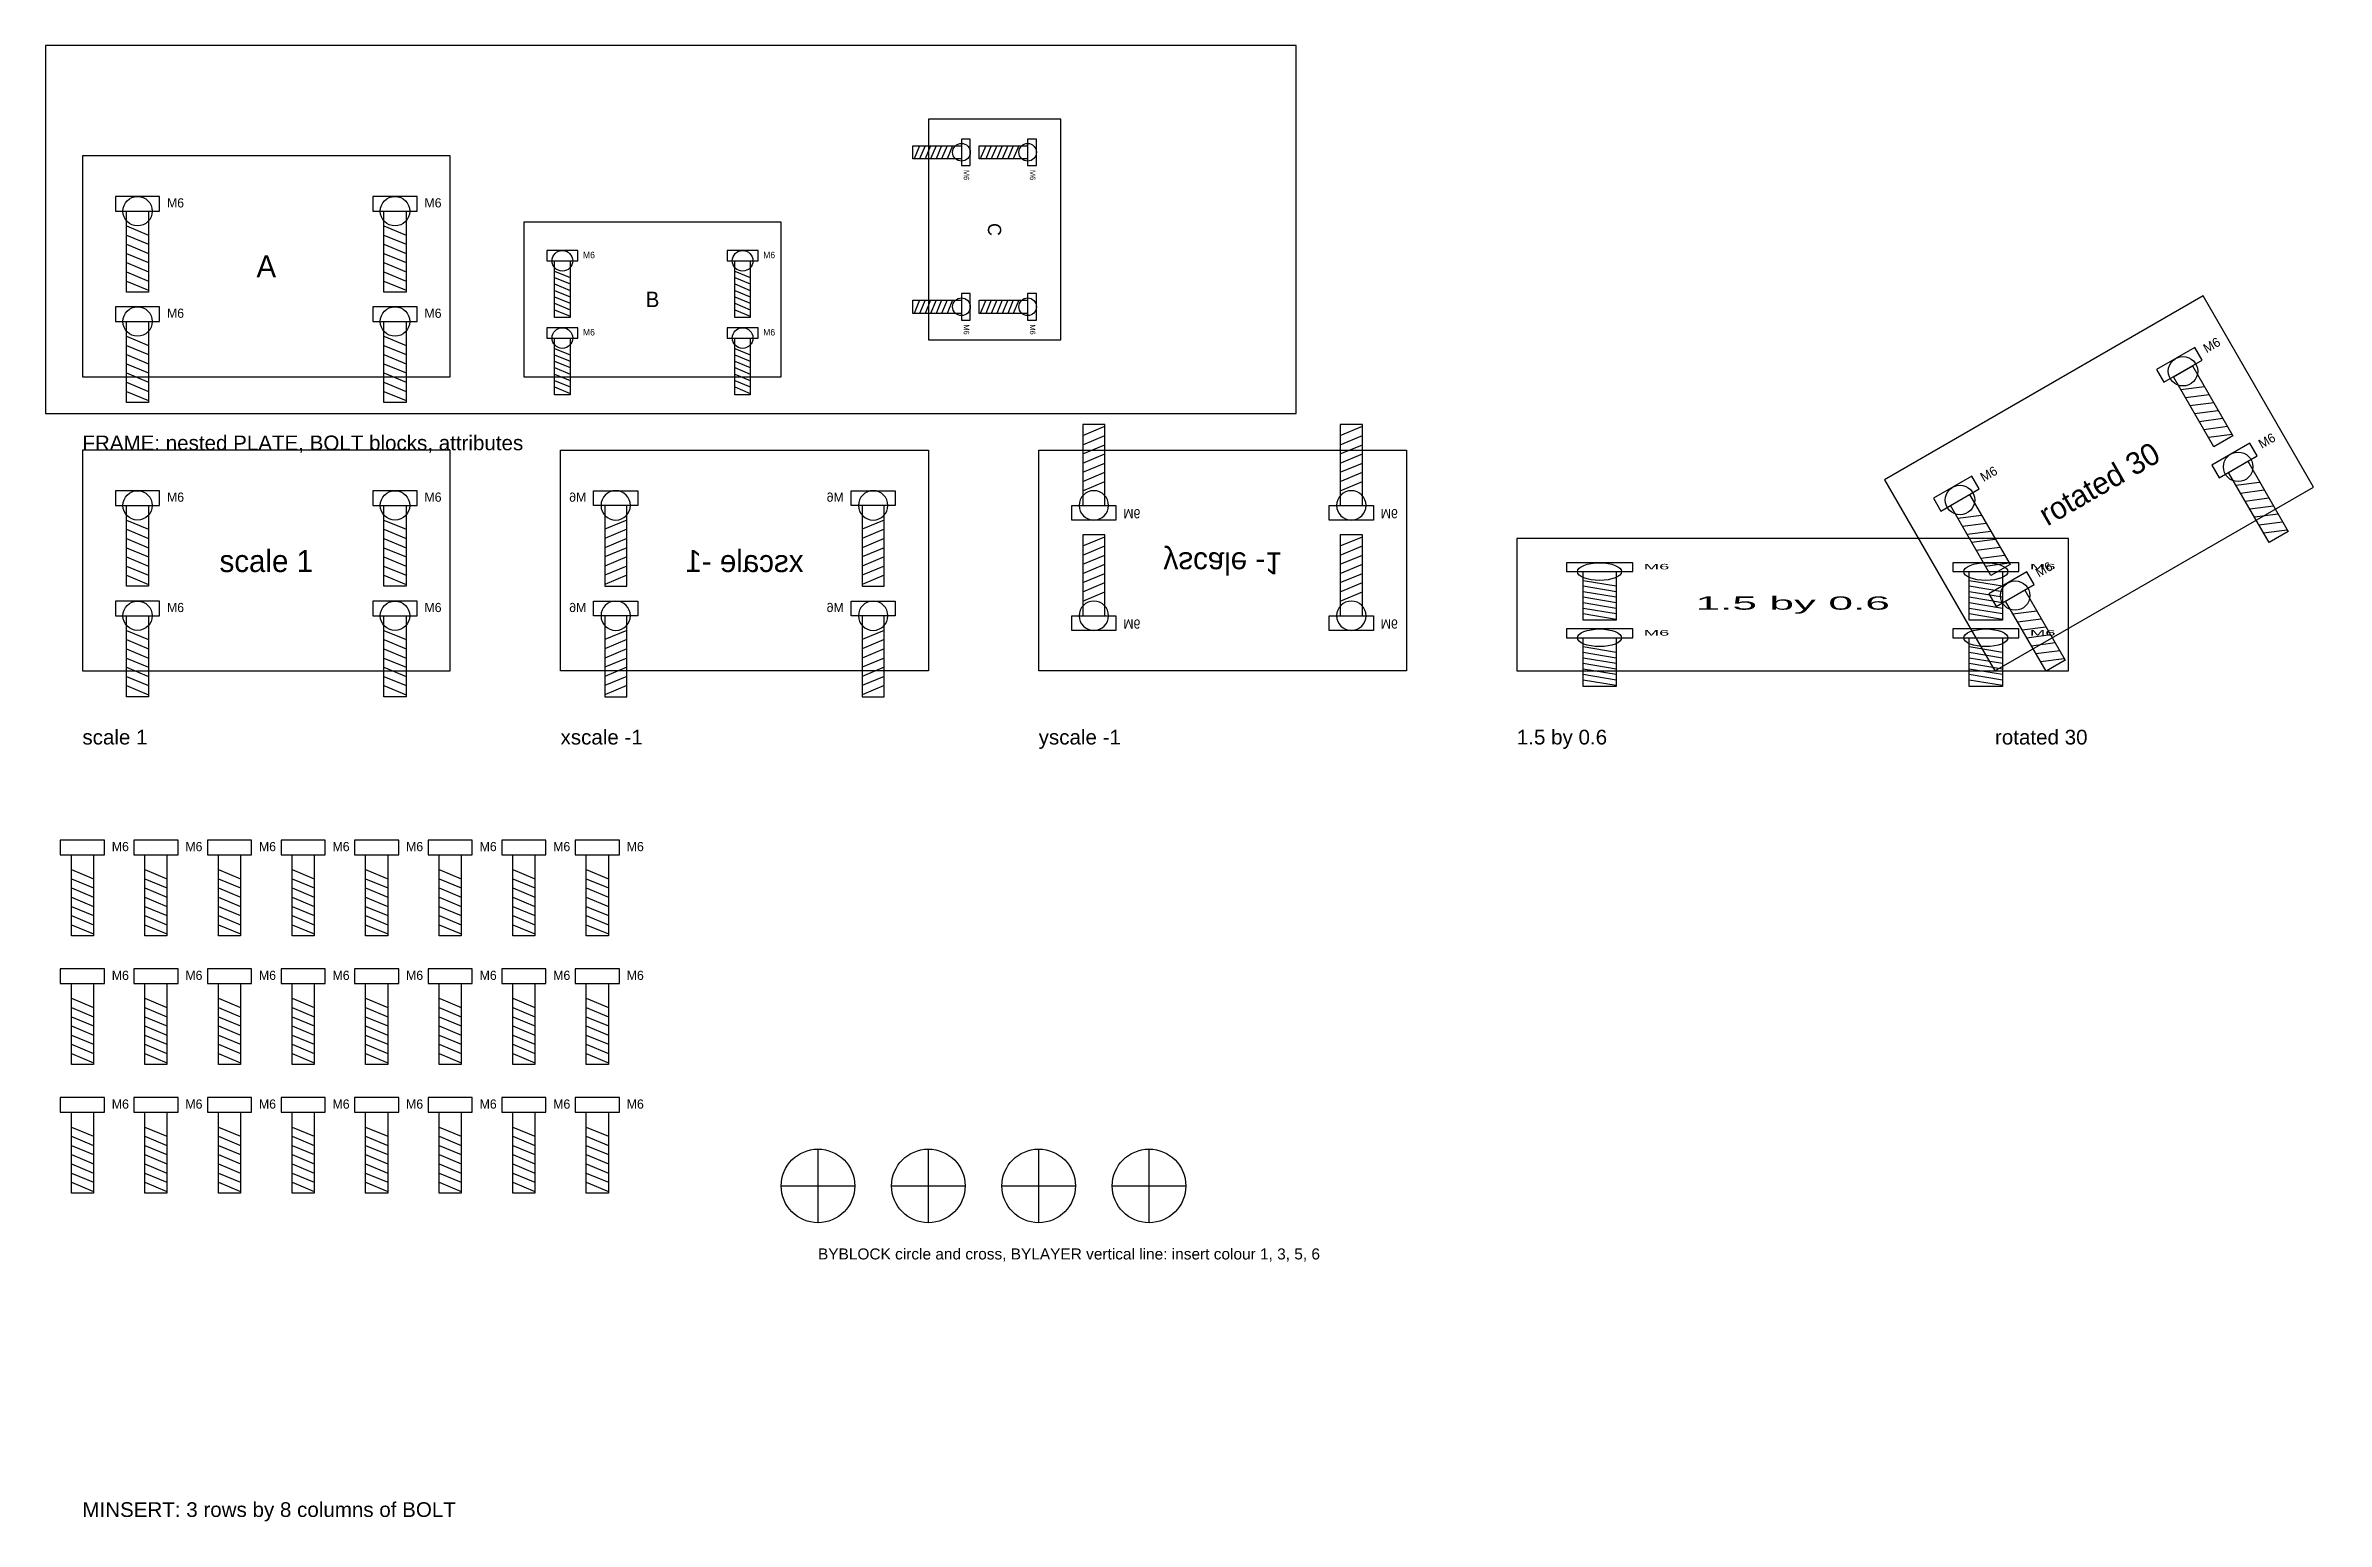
# Model space of a CAD drawing. Header units: millimetres. Extents: x -10 to 610, y -311 to 90.
import ezdxf
from ezdxf.enums import TextEntityAlignment as Align

# ---------------------------------------------------------------- set-up
doc = ezdxf.new("R2010")
doc.units = ezdxf.units.MM
for name, color, linetype, lineweight in [('NOTE', 8, 'Continuous', 25), ('PARTS', 7, 'Continuous', 25), ('RED', 1, 'Continuous', 25)]:
    doc.layers.add(name, color=color, linetype=linetype, lineweight=lineweight)
doc.styles.add('BL-TEXT', font='arial.ttf')

# ---------------------------------------------------------------- blocks, each defined once
blk = doc.blocks.new('BOLT')
for p, q in [((-3, -4), (3, -6.5)), ((-3, -6.5), (3, -9)), ((-3, -9), (3, -11.5)), ((-3, -11.5), (3, -14)), ((-3, -14), (3, -16.5)), ((-3, -16.5), (3, -19)), ((-3, -19), (3, -21.5))]:
    blk.add_line(p, q)
for points in [[(-6, 0), (6, 0), (6, 4), (-6, 4)], [(-3, 0), (3, 0), (3, -22), (-3, -22)]]:
    blk.add_lwpolyline(points, close=True)
blk.add_attdef('SIZE', (8, 1), '', height=2.5)
blk = doc.blocks.new('PLATE')
blk.add_lwpolyline([(0, 0), (100, 0), (100, 60), (0, 60)], close=True)
for centre in [(15, 45), (85, 45), (15, 15), (85, 15)]:
    blk.add_circle(centre, 4)
at = {"layer": 'RED'}
for p in [(15, 45), (85, 45), (15, 15), (85, 15)]:
    blk.add_blockref('BOLT', p, dxfattribs=at).add_auto_attribs({'SIZE': 'M6'})
blk.add_attdef('MARK', text='', height=6).set_placement((50, 30), align=Align.MIDDLE)
blk = doc.blocks.new('FRAME')
blk.add_lwpolyline([(-10, -10), (330, -10), (330, 90), (-10, 90)], close=True)
at = {"xscale": 0.6, "yscale": 0.6, "rotation": -90}
blk.add_blockref('PLATE', (230, 70), dxfattribs=at).add_auto_attribs({'MARK': 'C'})
blk.add_blockref('PLATE', (0, 0)).add_auto_attribs({'MARK': 'A'})
at = {"xscale": 0.7, "yscale": 0.7}
blk.add_blockref('PLATE', (120, 0), dxfattribs=at).add_auto_attribs({'MARK': 'B'})
blk = doc.blocks.new('SYMBOL')
blk.add_line((0, -10), (0, 10))
at = {"color": 0}
blk.add_line((-10, 0), (10, 0), dxfattribs=at)
blk.add_circle((0, 0), 10, dxfattribs=at)

msp = doc.modelspace()

# ---------------------------------------------------------------- block references
at = {"rotation": 30}
msp.add_blockref('PLATE', (520, -80), dxfattribs=at).add_auto_attribs({'MARK': 'rotated 30'})
ref = msp.add_blockref('PLATE', (260, -20), dxfattribs=dict(yscale=-1))
ref.add_attrib('MARK', 'yscale -1', dxfattribs={"extrusion": (0, 0, -1), "height": 6, "rotation": 180}).set_placement((-310, -50), align=Align.MIDDLE)
msp.add_blockref('PLATE', (0, -80)).add_auto_attribs({'MARK': 'scale 1'})
ref = msp.add_blockref('PLATE', (230, -80), dxfattribs=dict(xscale=-1))
ref.add_attrib('MARK', 'xscale -1', dxfattribs={"extrusion": (0, 0, -1), "height": 6}).set_placement((-180, -50), align=Align.MIDDLE)
at = {"xscale": 1.5, "yscale": 0.6}
msp.add_blockref('PLATE', (390, -80), dxfattribs=at).add_auto_attribs({'MARK': '1.5 by 0.6'})
at = {"color": 1}
msp.add_blockref('SYMBOL', (200, -220), dxfattribs=at)
at = {"color": 3}
msp.add_blockref('SYMBOL', (230, -220), dxfattribs=at)
at = {"color": 5}
msp.add_blockref('SYMBOL', (260, -220), dxfattribs=at)
at = {"color": 6}
msp.add_blockref('SYMBOL', (290, -220), dxfattribs=at)
at = {"layer": 'PARTS'}
msp.add_blockref('FRAME', (0, 0), dxfattribs=at)
at = {"layer": 'PARTS', "row_count": 3, "column_count": 8, "row_spacing": 35, "column_spacing": 20}
msp.add_blockref('BOLT', (0, -200), dxfattribs=at).add_auto_attribs({'SIZE': 'M6'})

# ---------------------------------------------------------------- texts
at = {"layer": 'NOTE', "style": 'BL-TEXT'}
for s, height, p in [('FRAME: nested PLATE, BOLT blocks, attributes', 4, (0, -20)), ('scale 1', 4, (0, -100)), ('xscale -1', 4, (130, -100)), ('yscale -1', 4, (260, -100)), ('1.5 by 0.6', 4, (390, -100)), ('rotated 30', 4, (520, -100)), ('BYBLOCK circle and cross, BYLAYER vertical line: insert colour 1, 3, 5, 6', 3, (200, -240)), ('MINSERT: 3 rows by 8 columns of BOLT', 4, (0, -310))]:
    msp.add_text(s, height=height, dxfattribs=at).set_placement(p)

doc.saveas('drawing.dxf')
